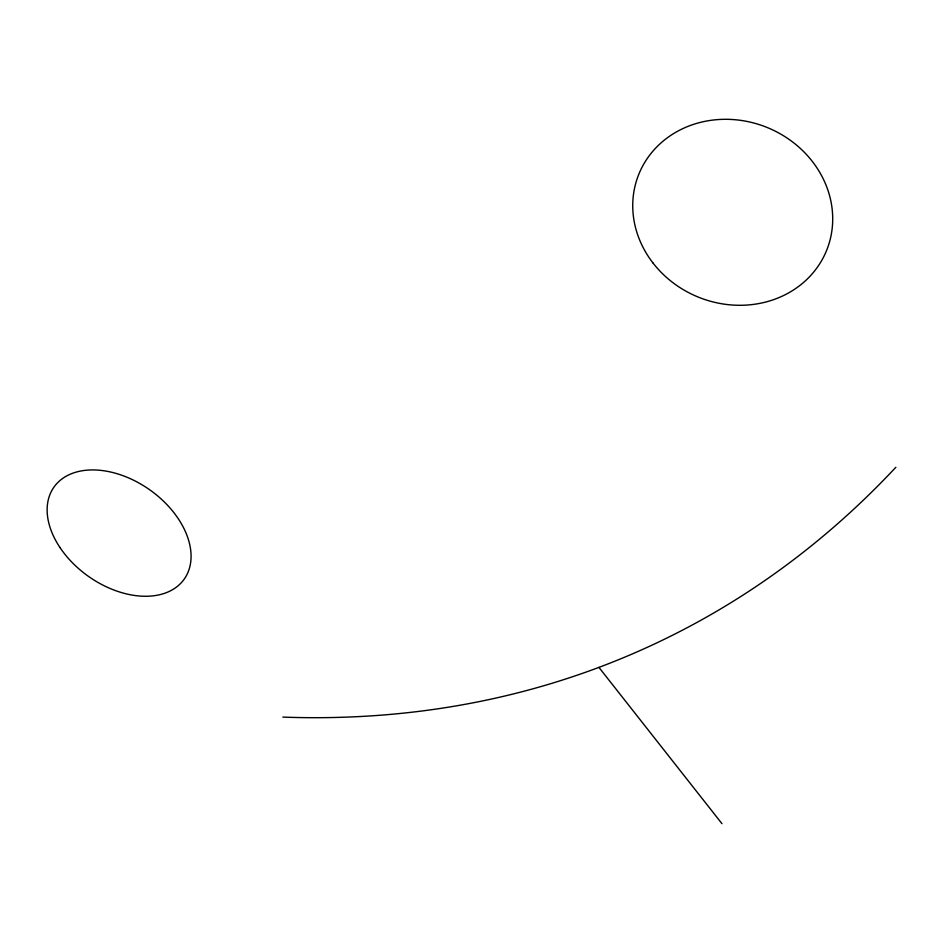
<?xml version="1.0" encoding="UTF-8"?>
<svg xmlns="http://www.w3.org/2000/svg" width="943" height="943" viewBox="0 0 943 943"><rect width="100%" height="100%" fill="white"/><g stroke="black" fill="none" stroke-linecap="round" stroke-linejoin="round"><path stroke-width="1.41" d="M598.935 667.385L721.973 823.687M895.85 467.292A1558.567 1089.519 65.2 0 1 282.865 717.104M59.975 547.529A79.742 53.032 35.2 0 0 184.215 579.132A79.742 53.032 35.2 0 0 113.125 472.62A79.742 53.032 35.2 0 0 59.975 547.529M652.827 262.779A101.325 91.53 22.2 0 0 824.724 254.704A101.325 91.53 22.2 0 0 720.629 119.419A101.325 91.53 22.2 0 0 652.827 262.779"/></g></svg>
